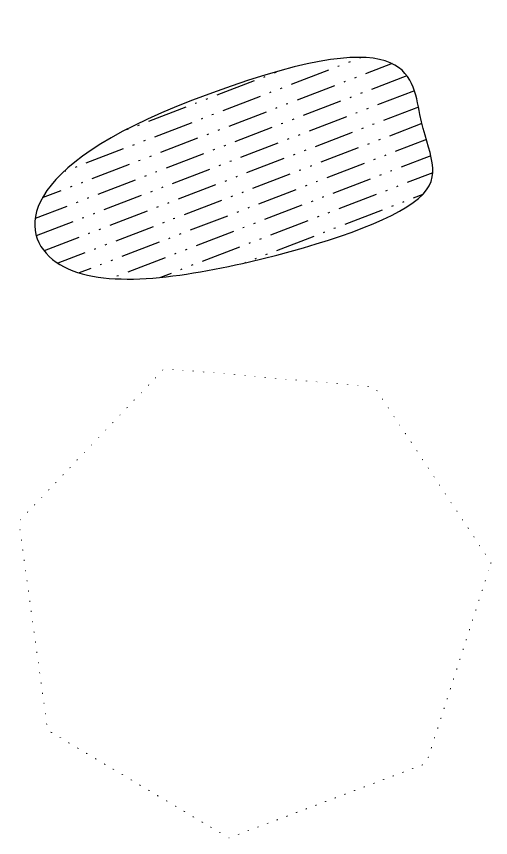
# Model space of a CAD drawing. Header units: metres. Extents: x 7423802 to 7424805, y 5547492 to 5548090.
# Drawn here: x 7423801.8 to 7423944.3, y 5547621.8 to 5547868.4 of the extents above; entities that cross this region are included whole.
import ezdxf
from ezdxf.lldxf.tags import DXFTag

# ---------------------------------------------------------------- set-up
doc = ezdxf.new("R2010")
doc.units = ezdxf.units.M
doc.set_wipeout_variables(frame=1)
doc.linetypes.add('ACAD_ISO07W100', pattern=[3, 0, -3])
doc.styles.get("Standard").update_dxf_attribs({"font": 'simplex.shx'})
tags = doc.linetypes.add('GAS_LINE', pattern='A,12.7,-5.08,["GAS",Standard,S=2.54,R=0,X=-2.54,Y=-1.27],-6.35', length=24.13).pattern_tags.tags
tags[6] = DXFTag(74, 10)

msp = doc.modelspace()

# ---------------------------------------------------------------- hatches: boundary and pattern name
at = {"true_color": 0x000000, "transparency": 33554574}
h = msp.add_hatch(dxfattribs=at)
h.set_pattern_fill('ACAD_ISO12W100', color=18, angle=201)
edge = h.paths.add_edge_path()
edge.add_spline(control_points=[(7423854.71, 5547843.23), (7423920.52, 5547868.36), (7423920.52, 5547833.44), (7423935.5, 5547814.03), (7423873.38, 5547792.78), (7423801.84, 5547782.99), (7423801.84, 5547822.9), (7423854.71, 5547843.23)], knot_values=[0, 0, 0, 0, 1, 2, 3, 4, 5, 5, 5, 5], degree=3, periodic=0)

# ---------------------------------------------------------------- linework, layer by layer
at = {"color": 2, "linetype": 'ACAD_ISO07W100', "lineweight": -3, "elevation": 208, "flags": 128}
msp.add_lwpolyline([(7423944.26, 5547704.32), (7423909.31, 5547757.03), (7423846.31, 5547762.56), (7423802.7, 5547716.75), (7423811.33, 5547654.1), (7423865.69, 5547621.79), (7423924.85, 5547644.13)], close=True, dxfattribs=at)
at = {"elevation": 208}
msp.add_lwpolyline([(7423862.86, 5547712), (7423885.76, 5547712), (7423885.76, 5547690.26), (7423862.86, 5547690.26)], close=True, dxfattribs=at)
at = {"color": 3, "linetype": 'GAS_LINE', "lineweight": 5}
msp.add_circle((7423867.33, 5547690.26, 208), 37.85, dxfattribs=at)
msp.add_open_spline([(7423854.71, 5547843.23, 208), (7423920.52, 5547868.36, 208), (7423920.52, 5547833.44, 208), (7423935.5, 5547814.03, 208), (7423873.38, 5547792.78, 208), (7423801.84, 5547782.99, 208), (7423801.84, 5547822.9, 208), (7423854.71, 5547843.23, 208)], degree=3)

# ---------------------------------------------------------------- next in the draw order: wipeouts: each hides what was drawn before it
msp.add_wipeout([(7423862.86, 5547712), (7423885.76, 5547712), (7423885.76, 5547690.26), (7423862.86, 5547690.26)]).translate(0, 0, 208)

# ---------------------------------------------------------------- next in the draw order: wipeouts: each hides what was drawn before it
at = {"color": 2, "linetype": 'ACAD_ISO07W100'}
msp.add_wipeout([(7423944.26, 5547704.32), (7423909.31, 5547757.03), (7423846.31, 5547762.56), (7423802.7, 5547716.75), (7423811.33, 5547654.1), (7423865.69, 5547621.79), (7423924.85, 5547644.13)], dxfattribs=at).translate(0, 0, 208)

doc.saveas('drawing.dxf')
